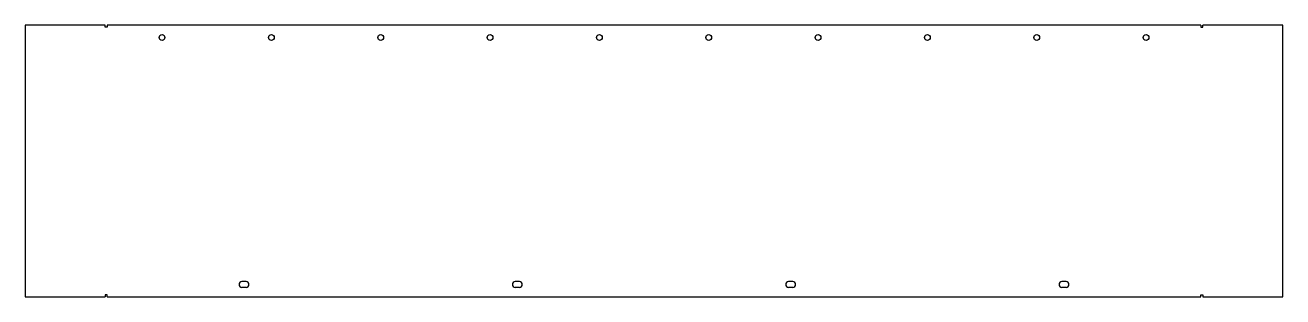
# Model space of a CAD drawing. Header units: millimetres. Extents: x 2748 to 5809, y 1099 to 1760.
import ezdxf

# ---------------------------------------------------------------- set-up
doc = ezdxf.new("R2010")
doc.units = ezdxf.units.MM

msp = doc.modelspace()

# ---------------------------------------------------------------- linework, layer by layer
for p, q in [((2748.1, 1760.1), (2748.1, 1099.1)), ((2943.1, 1760.1), (2748.1, 1760.1)), ((5609.1, 1760.1), (2948.1, 1760.1)), ((5809.1, 1760.1), (5614.1, 1760.1)), ((5809.1, 1099.1), (5809.1, 1760.1)), ((3285.7, 1136.1), (3275.7, 1136.1)), ((3951, 1136.1), (3941, 1136.1)), ((4616.2, 1136.1), (4606.2, 1136.1)), ((5281.5, 1136.1), (5271.5, 1136.1)), ((3285.7, 1122.1), (3275.7, 1122.1)), ((3951, 1122.1), (3941, 1122.1)), ((4616.2, 1122.1), (4606.2, 1122.1)), ((5281.5, 1122.1), (5271.5, 1122.1)), ((2748.1, 1099.1), (2943.1, 1099.1)), ((2948.1, 1099.1), (5609.1, 1099.1)), ((5614.1, 1099.1), (5809.1, 1099.1))]:
    msp.add_line(p, q)
for points in [[(2948.1, 1760.1), (2948.1, 1755.1), (2943.1, 1755.1), (2943.1, 1760.1)], [(5609.1, 1760.1), (5609.1, 1755.1), (5614.1, 1755.1), (5614.1, 1760.1)], [(2948.1, 1099.1), (2948.1, 1104.1), (2943.1, 1104.1), (2943.1, 1099.1)], [(5609.1, 1099.1), (5609.1, 1104.1), (5614.1, 1104.1), (5614.1, 1099.1)]]:
    msp.add_lwpolyline(points)
for centre in [(3081.2, 1730.1), (3347.3, 1730.1), (3613.4, 1730.1), (3879.5, 1730.1), (4145.6, 1730.1), (4411.7, 1730.1), (4677.8, 1730.1), (4943.9, 1730.1), (5210, 1730.1), (5476.1, 1730.1)]:
    msp.add_circle(centre, 7)
for centre, start, end in [((3275.7, 1129.1), 90, 270), ((3285.7, 1129.1), 270, 90), ((3941, 1129.1), 90, 270), ((3951, 1129.1), 270, 90), ((4606.2, 1129.1), 90, 270), ((4616.2, 1129.1), 270, 90), ((5271.5, 1129.1), 90, 270), ((5281.5, 1129.1), 270, 90)]:
    msp.add_arc(centre, 7, start, end)

doc.saveas('drawing.dxf')
